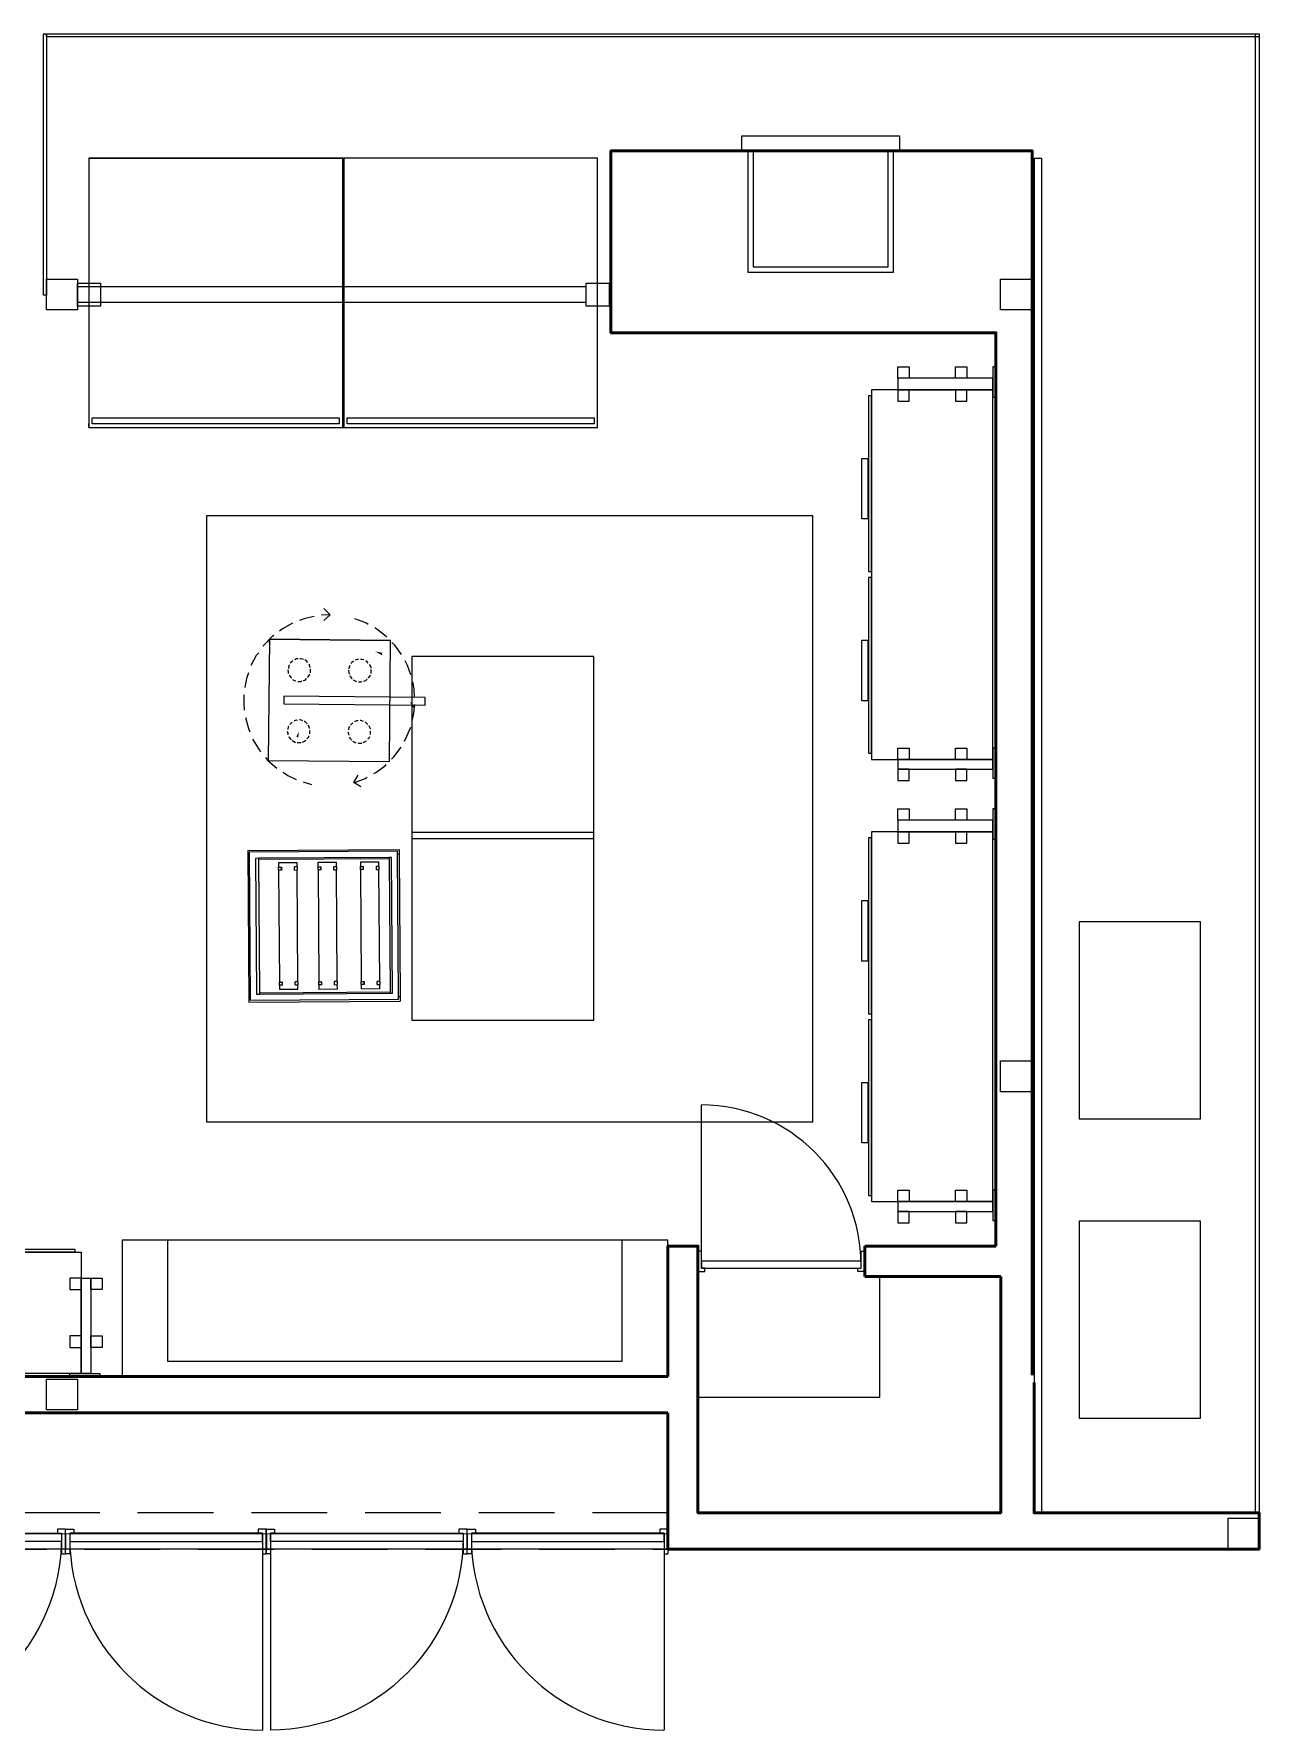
# Model space of a CAD drawing. Header units: metres. Extents: x 2876.2 to 2912.6, y 1279.6 to 1291.5.
# Drawn here: x 2882.14 to 2886.18, y 1280.47 to 1286.06 of the extents above; entities that cross this region are included whole.
import ezdxf

# ---------------------------------------------------------------- set-up
doc = ezdxf.new("R2010")
doc.units = ezdxf.units.M
doc.linetypes.add('IMPORT-AG-FP-01$0$DASH2', pattern=[0.375, 0.25, -0.125])
for name, color, linetype, lineweight in [('CRISTALES', 142, 'Continuous', 5), ('MOBILIARIO', 35, 'Continuous', 0), ('Muro Tbroca', 5, 'Continuous', 53), ('PROYECCION', 2, 'IMPORT-AG-FP-01$0$DASH2', 9)]:
    doc.layers.add(name, color=color, linetype=linetype, lineweight=lineweight)

# ---------------------------------------------------------------- blocks, each defined once
blk = doc.blocks.new('P1.22_1')
at = {"color": 0, "linetype": 'ByBlock', "lineweight": -2}
blk.add_line((1.195, -0.1), (1.195, 1.07), dxfattribs=at)
at = {"color": 0, "linetype": 'ByBlock', "lineweight": -2, "flags": 128}
for points in [[(0.025, 0), (0, 0), (0, -0.15), (0.05, -0.15), (0.05, -0.125), (0.025, -0.125)], [(1.195, 0), (1.22, 0), (1.22, -0.15), (1.17, -0.15), (1.17, -0.125), (1.195, -0.125)], [(1.195, -0.075), (1.195, -0.125), (0.025, -0.125), (0.025, -0.075)]]:
    blk.add_lwpolyline(points, close=True, dxfattribs=at)
at = {"color": 0, "linetype": 'ByBlock', "lineweight": -2, "extrusion": (0, 0, -1)}
blk.add_arc((-1.195, -0.1), 1.17, 359.9977, 89.992, dxfattribs=at)

msp = doc.modelspace()

# ---------------------------------------------------------------- linework, layer by layer
at = {"color": 1, "elevation": -0.0001}
for points in [[(2882.178, 1285.2551), (2882.2796, 1285.2551), (2882.2796, 1285.1535), (2882.178, 1285.1535), (2882.178, 1285.2551)], [(2885.3252, 1285.2551), (2885.4268, 1285.2551), (2885.4268, 1285.1535), (2885.3252, 1285.1535), (2885.3252, 1285.2551)], [(2885.3252, 1282.6751), (2885.4268, 1282.6751), (2885.4268, 1282.5735), (2885.3252, 1282.5735), (2885.3252, 1282.6751)], [(2882.178, 1281.6255), (2882.2796, 1281.6255), (2882.2796, 1281.5239), (2882.178, 1281.5239), (2882.178, 1281.6255)], [(2886.0764, 1281.1659), (2886.178, 1281.1659), (2886.178, 1281.0643), (2886.0764, 1281.0643), (2886.0764, 1281.1659)]]:
    msp.add_lwpolyline(points, dxfattribs=at)
at = {"layer": 'CRISTALES', "lineweight": 5, "elevation": -0.0001, "flags": 128}
for points in [[(2882.178, 1285.2025), (2882.168, 1285.2025), (2882.168, 1286.0643), (2882.178, 1286.0643)], [(2886.178, 1286.0643), (2886.178, 1286.0543), (2882.178, 1286.0543), (2882.178, 1286.0643)], [(2886.178, 1281.1843), (2886.166, 1281.1843), (2886.166, 1286.0643), (2886.178, 1286.0643)]]:
    msp.add_lwpolyline(points, close=True, dxfattribs=at)
at = {"layer": 'MOBILIARIO'}
for p, q in [((2882.3176, 1285.6538, -0.0001), (2882.3176, 1284.7658, -0.0001)), ((2883.9956, 1285.6538, -0.0001), (2882.3176, 1285.6538, -0.0001)), ((2882.3176, 1285.6538, -0.0001), (2883.1586, 1285.6538, -0.0001)), ((2883.9956, 1285.6538, -0.0001), (2883.1546, 1285.6538, -0.0001)), ((2883.1546, 1285.6538, -0.0001), (2883.1546, 1284.7658, -0.0001)), ((2883.1586, 1285.6538, -0.0001), (2883.1586, 1284.7658, -0.0001)), ((2883.9956, 1284.7658, -0.0001), (2883.9956, 1285.6538, -0.0001)), ((2882.3176, 1284.7658, -0.0001), (2882.3176, 1284.7778, -0.0001)), ((2882.3286, 1284.7778, -0.0001), (2882.3286, 1284.7978, -0.0001)), ((2882.3286, 1284.7978, -0.0001), (2883.1436, 1284.7978, -0.0001)), ((2883.1436, 1284.7778, -0.0001), (2882.3286, 1284.7778, -0.0001)), ((2883.1436, 1284.7978, -0.0001), (2883.1436, 1284.7778, -0.0001)), ((2883.1696, 1284.7778, -0.0001), (2883.1696, 1284.7978, -0.0001)), ((2883.1696, 1284.7978, -0.0001), (2883.9846, 1284.7978, -0.0001)), ((2883.9846, 1284.7778, -0.0001), (2883.1696, 1284.7778, -0.0001)), ((2883.9846, 1284.7978, -0.0001), (2883.9846, 1284.7778, -0.0001)), ((2882.3176, 1284.7658, -0.0001), (2883.9956, 1284.7658, -0.0001)), ((2883.0932, 1284.168), (2883.1136, 1284.1472)), ((2882.9562, 1284.101), (2882.9466, 1284.0932)), ((2882.9896, 1284.1197), (2882.9562, 1284.101)), ((2883.031, 1284.1352), (2883.0119, 1284.1291)), ((2883.0612, 1284.1413), (2883.031, 1284.1352)), ((2883.1136, 1284.1472), (2883.0851, 1284.1458)), ((2883.1136, 1284.1472), (2883.0928, 1284.1283)), ((2883.2308, 1284.1207), (2883.1944, 1284.1338)), ((2883.2387, 1284.1159), (2883.2308, 1284.1207)), ((2883.2671, 1284.0998), (2883.2608, 1284.1046)), ((2883.2986, 1284.0757), (2883.2671, 1284.0998)), ((2882.8938, 1284.046), (2882.8922, 1284.0429)), ((2882.9226, 1284.0759), (2882.8938, 1284.046)), ((2882.913, 1284.0665), (2882.9094, 1283.6667)), ((2882.9129, 1284.0554), (2882.913, 1284.0665)), ((2882.913, 1284.0665), (2883.3128, 1284.0629)), ((2883.3128, 1284.0629), (2882.913, 1284.0665)), ((2882.9274, 1284.0791), (2882.9226, 1284.0759)), ((2883.3002, 1284.0741), (2883.2986, 1284.0757)), ((2883.3092, 1283.6631), (2883.3128, 1284.0629)), ((2883.3269, 1284.0469), (2883.3175, 1284.0565)), ((2883.3488, 1284.0166), (2883.3269, 1284.0469)), ((2882.8697, 1284.0129), (2882.8519, 1283.9798)), ((2882.8777, 1284.0224), (2882.8697, 1284.0129)), ((2882.9853, 1283.9913), (2882.9821, 1283.9881)), ((2882.9901, 1283.996), (2882.9853, 1283.9913)), ((2883.0029, 1284.0022), (2882.9965, 1283.9991)), ((2883.0076, 1284.0022), (2883.0029, 1284.0022)), ((2883.0171, 1284.0021), (2883.014, 1284.0021)), ((2883.0251, 1284.0004), (2883.0171, 1284.0021)), ((2883.0314, 1283.9972), (2883.0298, 1283.9972)), ((2883.0361, 1283.994), (2883.0314, 1283.9972)), ((2883.0392, 1283.9892), (2883.0361, 1283.994)), ((2883.1852, 1283.9895), (2883.182, 1283.9863)), ((2883.19, 1283.9942), (2883.1852, 1283.9895)), ((2883.2027, 1284.0004), (2883.1964, 1283.9973)), ((2883.2075, 1284.0004), (2883.2027, 1284.0004)), ((2883.217, 1284.0003), (2883.2138, 1284.0003)), ((2883.2249, 1283.9986), (2883.217, 1284.0003)), ((2883.236, 1283.9922), (2883.2313, 1283.9954)), ((2883.2391, 1283.9874), (2883.236, 1283.9922)), ((2883.3691, 1283.9799), (2883.3613, 1283.9958)), ((2882.8373, 1283.9371), (2882.8323, 1283.907)), ((2882.8438, 1283.9561), (2882.8373, 1283.9371)), ((2882.974, 1283.966), (2882.9755, 1283.958)), ((2882.9755, 1283.958), (2882.9755, 1283.9533)), ((2882.9773, 1283.9802), (2882.9756, 1283.9723)), ((2882.9756, 1283.9723), (2882.9756, 1283.9707)), ((2882.9789, 1283.9818), (2882.9773, 1283.9802)), ((2882.9786, 1283.9485), (2882.9801, 1283.9453)), ((2882.9801, 1283.9453), (2882.9848, 1283.9389)), ((2882.9848, 1283.9389), (2882.9864, 1283.9389)), ((2882.9896, 1283.9341), (2882.9959, 1283.9309)), ((2882.9959, 1283.9309), (2883.0006, 1283.9293)), ((2883.0244, 1283.9306), (2883.0308, 1283.9322)), ((2883.0308, 1283.9322), (2883.0356, 1283.9369)), ((2883.0388, 1283.94), (2883.0404, 1283.9416)), ((2883.0404, 1283.9416), (2883.0452, 1283.9479)), ((2883.0455, 1283.9828), (2883.044, 1283.9844)), ((2883.0452, 1283.9479), (2883.0452, 1283.9511)), ((2883.047, 1283.9749), (2883.0455, 1283.9828)), ((2883.0486, 1283.9733), (2883.047, 1283.9749)), ((2883.0485, 1283.9606), (2883.0486, 1283.9685)), ((2883.0485, 1283.9558), (2883.0485, 1283.9606)), ((2883.1739, 1283.9642), (2883.1754, 1283.9562)), ((2883.1754, 1283.9562), (2883.1769, 1283.9515)), ((2883.1772, 1283.9784), (2883.1755, 1283.9705)), ((2883.1755, 1283.9705), (2883.1755, 1283.9689)), ((2883.1788, 1283.98), (2883.1772, 1283.9784)), ((2883.1785, 1283.9467), (2883.18, 1283.9435)), ((2883.18, 1283.9435), (2883.1847, 1283.9371)), ((2883.1847, 1283.9371), (2883.1863, 1283.9371)), ((2883.1894, 1283.9323), (2883.1958, 1283.9291)), ((2883.2307, 1283.9304), (2883.2355, 1283.9351)), ((2883.2403, 1283.9398), (2883.2451, 1283.9461)), ((2883.2403, 1283.9382), (2883.2403, 1283.9398)), ((2883.2454, 1283.981), (2883.2438, 1283.9826)), ((2883.2451, 1283.9461), (2883.2467, 1283.9493)), ((2883.2485, 1283.973), (2883.2454, 1283.981)), ((2883.2483, 1283.954), (2883.2484, 1283.9588)), ((2883.2484, 1283.9588), (2883.2484, 1283.9667)), ((2883.2485, 1283.9714), (2883.2485, 1283.973)), ((2883.38, 1283.9496), (2883.3691, 1283.9799)), ((2882.8289, 1283.8832), (2882.8286, 1283.8547)), ((2882.9605, 1283.8789), (2882.9603, 1283.8535)), ((2883.4269, 1283.8747), (2882.9605, 1283.8789)), ((2883.007, 1283.9276), (2883.0101, 1283.9276)), ((2883.0101, 1283.9276), (2883.0165, 1283.9275)), ((2883.0165, 1283.9275), (2883.0197, 1283.9291)), ((2883.1958, 1283.9291), (2883.2005, 1283.9275)), ((2883.2068, 1283.9258), (2883.21, 1283.9258)), ((2883.21, 1283.9258), (2883.2163, 1283.9257)), ((2883.2163, 1283.9257), (2883.2195, 1283.9273)), ((2883.2243, 1283.9288), (2883.2307, 1283.9304)), ((2883.3907, 1283.9035), (2883.3861, 1283.9258)), ((2883.392, 1283.875), (2883.3907, 1283.9035)), ((2883.4267, 1283.8493), (2883.4269, 1283.8747)), ((2882.8286, 1283.8547), (2882.83, 1283.8324)), ((2882.9603, 1283.8535), (2883.4267, 1283.8493)), ((2883.385, 1283.8021), (2883.3899, 1283.8226)), ((2883.3899, 1283.8226), (2883.3934, 1283.8512)), ((2882.8345, 1283.8086), (2882.8437, 1283.772)), ((2882.8437, 1283.772), (2882.8484, 1283.7609)), ((2882.9722, 1283.7629), (2882.9737, 1283.7566)), ((2882.9755, 1283.7772), (2882.9738, 1283.7709)), ((2882.9738, 1283.7709), (2882.9738, 1283.7693)), ((2882.9771, 1283.7803), (2882.9755, 1283.7772)), ((2882.9835, 1283.7882), (2882.9803, 1283.7851)), ((2882.9883, 1283.7929), (2882.9835, 1283.7882)), ((2883.001, 1283.7992), (2882.9947, 1283.7976)), ((2882.9947, 1283.7976), (2882.9947, 1283.7961)), ((2883.0058, 1283.7991), (2883.001, 1283.7992)), ((2883.0153, 1283.8006), (2883.0122, 1283.8007)), ((2883.0232, 1283.7974), (2883.0153, 1283.8006)), ((2883.0296, 1283.7957), (2883.028, 1283.7958)), ((2883.0343, 1283.7909), (2883.0296, 1283.7957)), ((2883.0374, 1283.7877), (2883.0343, 1283.7909)), ((2883.0437, 1283.7797), (2883.0421, 1283.7829)), ((2883.0452, 1283.7734), (2883.0437, 1283.7797)), ((2883.0468, 1283.7718), (2883.0452, 1283.7734)), ((2883.0467, 1283.7591), (2883.0467, 1283.7654)), ((2883.1753, 1283.7754), (2883.1737, 1283.7691)), ((2883.1737, 1283.7691), (2883.1737, 1283.7675)), ((2883.1769, 1283.7785), (2883.1753, 1283.7754)), ((2883.1834, 1283.7864), (2883.1802, 1283.7833)), ((2883.1882, 1283.7911), (2883.1834, 1283.7864)), ((2883.1946, 1283.7958), (2883.1945, 1283.7943)), ((2883.2009, 1283.7974), (2883.1946, 1283.7958)), ((2883.2057, 1283.7973), (2883.2009, 1283.7974)), ((2883.2152, 1283.7988), (2883.212, 1283.7989)), ((2883.2231, 1283.7956), (2883.2152, 1283.7988)), ((2883.2342, 1283.7891), (2883.2294, 1283.7939)), ((2883.2373, 1283.7859), (2883.2342, 1283.7891)), ((2883.2436, 1283.7779), (2883.242, 1283.7811)), ((2883.2467, 1283.7716), (2883.2436, 1283.7779)), ((2883.2466, 1283.7573), (2883.2466, 1283.7636)), ((2883.2467, 1283.77), (2883.2467, 1283.7716)), ((2883.367, 1283.7467), (2883.38, 1283.7767)), ((2882.8577, 1283.737), (2882.8592, 1283.7338)), ((2882.8592, 1283.7338), (2882.8811, 1283.6987)), ((2882.9737, 1283.7566), (2882.9736, 1283.7518)), ((2882.9768, 1283.7454), (2882.9783, 1283.7423)), ((2882.9783, 1283.7423), (2882.983, 1283.7375)), ((2882.983, 1283.7375), (2882.9846, 1283.7359)), ((2882.9877, 1283.7327), (2882.9941, 1283.7294)), ((2882.9941, 1283.7294), (2882.9988, 1283.7262)), ((2883.0051, 1283.7262), (2883.0083, 1283.7261)), ((2883.0083, 1283.7261), (2883.0147, 1283.7261)), ((2883.0147, 1283.7261), (2883.0178, 1283.726)), ((2883.0226, 1283.7276), (2883.029, 1283.7307)), ((2883.029, 1283.7307), (2883.0338, 1283.7338)), ((2883.037, 1283.7386), (2883.0386, 1283.7401)), ((2883.0386, 1283.7401), (2883.0434, 1283.7448)), ((2883.0434, 1283.7448), (2883.0434, 1283.748)), ((2883.0466, 1283.7543), (2883.0467, 1283.7591)), ((2883.172, 1283.7611), (2883.1736, 1283.7548)), ((2883.1736, 1283.7548), (2883.1751, 1283.75)), ((2883.1766, 1283.7436), (2883.1782, 1283.7405)), ((2883.1782, 1283.7405), (2883.1829, 1283.7357)), ((2883.1829, 1283.7357), (2883.1845, 1283.7341)), ((2883.1876, 1283.7309), (2883.1939, 1283.7276)), ((2883.1939, 1283.7276), (2883.1987, 1283.7244)), ((2883.205, 1283.7244), (2883.2082, 1283.7243)), ((2883.2082, 1283.7243), (2883.2145, 1283.7243)), ((2883.2145, 1283.7243), (2883.2177, 1283.7242)), ((2883.2225, 1283.7258), (2883.2289, 1283.7289)), ((2883.2289, 1283.7289), (2883.2336, 1283.732)), ((2883.2384, 1283.7367), (2883.2385, 1283.7383)), ((2883.2385, 1283.7383), (2883.2433, 1283.743)), ((2883.2433, 1283.743), (2883.2449, 1283.7462)), ((2883.2465, 1283.7525), (2883.2466, 1283.7573)), ((2883.3236, 1283.6789), (2883.3477, 1283.7104)), ((2883.359, 1283.7309), (2883.367, 1283.7467)), ((2882.8811, 1283.6987), (2882.8843, 1283.6955)), ((2882.9, 1283.6763), (2882.9078, 1283.6667)), ((2882.9078, 1283.6667), (2882.9377, 1283.6411)), ((2882.9094, 1283.6667), (2883.3092, 1283.6631)), ((2883.2964, 1283.6506), (2883.298, 1283.6537)), ((2883.3156, 1283.671), (2883.3236, 1283.6789)), ((2882.9582, 1283.6282), (2882.974, 1283.617)), ((2882.974, 1283.617), (2883.0009, 1283.604)), ((2883.0246, 1283.5959), (2883.0515, 1283.5877)), ((2883.1911, 1283.5944), (2883.2056, 1283.6181)), ((2883.1911, 1283.5928), (2883.2293, 1283.6067)), ((2883.2293, 1283.6067), (2883.2357, 1283.6114)), ((2883.258, 1283.6239), (2883.2644, 1283.627)), ((2883.2644, 1283.627), (2883.2964, 1283.6506)), ((2883.2148, 1283.5799), (2883.1911, 1283.5944)), ((2882.8414, 1283.3695, -0.0001), (2883.3414, 1283.373, -0.0001)), ((2883.3414, 1283.373, -0.0001), (2883.3415, 1283.3576, -0.0001)), ((2882.8414, 1283.3695, -0.0001), (2882.8449, 1282.8695, -0.0001)), ((2883.3355, 1283.3669, -0.0001), (2882.8475, 1283.3636, -0.0001)), ((2882.8508, 1282.8756, -0.0001), (2882.8475, 1283.3636, -0.0001)), ((2882.8786, 1283.3438, -0.0001), (2882.8676, 1283.3437, -0.0001)), ((2882.8676, 1283.3437, -0.0001), (2882.8707, 1282.8957, -0.0001)), ((2883.3081, 1283.3467, -0.0001), (2882.8786, 1283.3438, -0.0001)), ((2882.8787, 1283.3394, -0.0001), (2882.8786, 1283.3438, -0.0001)), ((2883.3081, 1283.3423, -0.0001), (2882.8787, 1283.3394, -0.0001)), ((2882.8817, 1282.9002, -0.0001), (2882.8787, 1283.3394, -0.0001)), ((2882.9436, 1283.3048, -0.0001), (2882.9435, 1283.3148, -0.0001)), ((2882.9445, 1283.3148, -0.0001), (2882.9435, 1283.3148, -0.0001)), ((2882.9444, 1283.3298, -0.0001), (2883.0044, 1283.3303, -0.0001)), ((2882.9445, 1283.3148, -0.0001), (2882.9444, 1283.3298, -0.0001)), ((2882.9445, 1283.3148, -0.0001), (2882.9526, 1283.3149, -0.0001)), ((2882.9533, 1283.3149, -0.0001), (2882.9526, 1283.3149, -0.0001)), ((2882.9526, 1283.3149, -0.0001), (2882.9527, 1283.3049, -0.0001)), ((2882.9534, 1283.3049, -0.0001), (2882.9533, 1283.3149, -0.0001)), ((2883.0045, 1283.3153, -0.0001), (2882.9957, 1283.3152, -0.0001)), ((2882.9958, 1283.3052, -0.0001), (2882.9957, 1283.3152, -0.0001)), ((2883.0045, 1283.3153, -0.0001), (2883.0044, 1283.3303, -0.0001)), ((2883.0055, 1283.3153, -0.0001), (2883.0045, 1283.3153, -0.0001)), ((2883.0056, 1283.3053, -0.0001), (2883.0055, 1283.3153, -0.0001)), ((2883.0736, 1283.3057, -0.0001), (2883.0735, 1283.3157, -0.0001)), ((2883.0745, 1283.3157, -0.0001), (2883.0735, 1283.3157, -0.0001)), ((2883.0744, 1283.3307, -0.0001), (2883.1344, 1283.3311, -0.0001)), ((2883.0745, 1283.3157, -0.0001), (2883.0744, 1283.3307, -0.0001)), ((2883.0745, 1283.3157, -0.0001), (2883.0826, 1283.3158, -0.0001)), ((2883.0833, 1283.3158, -0.0001), (2883.0826, 1283.3158, -0.0001)), ((2883.0826, 1283.3158, -0.0001), (2883.0827, 1283.3058, -0.0001)), ((2883.0834, 1283.3058, -0.0001), (2883.0833, 1283.3158, -0.0001)), ((2883.1258, 1283.3061, -0.0001), (2883.1257, 1283.3161, -0.0001)), ((2883.1345, 1283.3161, -0.0001), (2883.1257, 1283.3161, -0.0001)), ((2883.1345, 1283.3161, -0.0001), (2883.1344, 1283.3311, -0.0001)), ((2883.1355, 1283.3162, -0.0001), (2883.1345, 1283.3161, -0.0001)), ((2883.1356, 1283.3062, -0.0001), (2883.1355, 1283.3162, -0.0001)), ((2883.2136, 1283.3067, -0.0001), (2883.2135, 1283.3167, -0.0001)), ((2883.2145, 1283.3167, -0.0001), (2883.2135, 1283.3167, -0.0001)), ((2883.2144, 1283.3317, -0.0001), (2883.2744, 1283.3321, -0.0001)), ((2883.2145, 1283.3167, -0.0001), (2883.2144, 1283.3317, -0.0001)), ((2883.2145, 1283.3167, -0.0001), (2883.2226, 1283.3168, -0.0001)), ((2883.2233, 1283.3168, -0.0001), (2883.2226, 1283.3168, -0.0001)), ((2883.2226, 1283.3168, -0.0001), (2883.2227, 1283.3068, -0.0001)), ((2883.2234, 1283.3068, -0.0001), (2883.2233, 1283.3168, -0.0001)), ((2883.2745, 1283.3171, -0.0001), (2883.2657, 1283.317, -0.0001)), ((2883.2657, 1283.317, -0.0001), (2883.2658, 1283.307, -0.0001)), ((2883.2745, 1283.3171, -0.0001), (2883.2744, 1283.3321, -0.0001)), ((2883.2755, 1283.3171, -0.0001), (2883.2745, 1283.3171, -0.0001)), ((2883.2756, 1283.3071, -0.0001), (2883.2755, 1283.3171, -0.0001)), ((2883.3156, 1283.3468, -0.0001), (2883.3081, 1283.3467, -0.0001)), ((2883.3081, 1283.3467, -0.0001), (2883.3081, 1283.3423, -0.0001)), ((2883.3081, 1283.3423, -0.0001), (2883.3111, 1282.9032, -0.0001)), ((2883.3187, 1282.8988, -0.0001), (2883.3156, 1283.3468, -0.0001)), ((2883.3355, 1283.3575, -0.0001), (2883.3355, 1283.3669, -0.0001)), ((2883.3415, 1283.3576, -0.0001), (2883.3355, 1283.3575, -0.0001)), ((2883.3388, 1282.8883, -0.0001), (2883.3355, 1283.3575, -0.0001)), ((2883.3415, 1283.3576, -0.0001), (2883.3448, 1282.8884, -0.0001)), ((2882.9436, 1283.3048, -0.0001), (2882.9446, 1283.3048, -0.0001)), ((2882.9527, 1283.3049, -0.0001), (2882.9446, 1283.3048, -0.0001)), ((2882.9471, 1282.9357, -0.0001), (2882.9446, 1283.3048, -0.0001)), ((2882.9534, 1283.3049, -0.0001), (2882.9527, 1283.3049, -0.0001)), ((2882.9958, 1283.3052, -0.0001), (2883.0046, 1283.3053, -0.0001)), ((2883.0071, 1282.9361, -0.0001), (2883.0046, 1283.3053, -0.0001)), ((2883.0046, 1283.3053, -0.0001), (2883.0056, 1283.3053, -0.0001)), ((2883.0736, 1283.3057, -0.0001), (2883.0746, 1283.3057, -0.0001)), ((2883.0827, 1283.3058, -0.0001), (2883.0746, 1283.3057, -0.0001)), ((2883.0771, 1282.9365, -0.0001), (2883.0746, 1283.3057, -0.0001)), ((2883.0834, 1283.3058, -0.0001), (2883.0827, 1283.3058, -0.0001)), ((2883.1258, 1283.3061, -0.0001), (2883.1346, 1283.3061, -0.0001)), ((2883.1346, 1283.3061, -0.0001), (2883.1356, 1283.3062, -0.0001)), ((2883.1371, 1282.937, -0.0001), (2883.1346, 1283.3061, -0.0001)), ((2883.2136, 1283.3067, -0.0001), (2883.2146, 1283.3067, -0.0001)), ((2883.2227, 1283.3068, -0.0001), (2883.2146, 1283.3067, -0.0001)), ((2883.2171, 1282.9375, -0.0001), (2883.2146, 1283.3067, -0.0001)), ((2883.2234, 1283.3068, -0.0001), (2883.2227, 1283.3068, -0.0001)), ((2883.2658, 1283.307, -0.0001), (2883.2746, 1283.3071, -0.0001)), ((2883.2771, 1282.9379, -0.0001), (2883.2746, 1283.3071, -0.0001)), ((2883.2746, 1283.3071, -0.0001), (2883.2756, 1283.3071, -0.0001)), ((2882.9471, 1282.9357, -0.0001), (2882.9461, 1282.9356, -0.0001)), ((2882.9462, 1282.9256, -0.0001), (2882.9461, 1282.9356, -0.0001)), ((2882.9462, 1282.9256, -0.0001), (2882.9472, 1282.9257, -0.0001)), ((2882.9471, 1282.9357, -0.0001), (2882.9552, 1282.9357, -0.0001)), ((2882.9473, 1282.9107, -0.0001), (2882.9472, 1282.9257, -0.0001)), ((2882.9553, 1282.9257, -0.0001), (2882.9472, 1282.9257, -0.0001)), ((2882.9559, 1282.9357, -0.0001), (2882.9552, 1282.9357, -0.0001)), ((2882.9552, 1282.9357, -0.0001), (2882.9553, 1282.9257, -0.0001)), ((2882.956, 1282.9257, -0.0001), (2882.9553, 1282.9257, -0.0001)), ((2882.956, 1282.9257, -0.0001), (2882.9559, 1282.9357, -0.0001)), ((2883.0071, 1282.9361, -0.0001), (2882.9983, 1282.936, -0.0001)), ((2882.9984, 1282.926, -0.0001), (2882.9983, 1282.936, -0.0001)), ((2882.9984, 1282.926, -0.0001), (2883.0072, 1282.9261, -0.0001)), ((2883.0081, 1282.9361, -0.0001), (2883.0071, 1282.9361, -0.0001)), ((2883.0073, 1282.9111, -0.0001), (2883.0072, 1282.9261, -0.0001)), ((2883.0072, 1282.9261, -0.0001), (2883.0082, 1282.9261, -0.0001)), ((2883.0082, 1282.9261, -0.0001), (2883.0081, 1282.9361, -0.0001)), ((2883.0762, 1282.9265, -0.0001), (2883.0761, 1282.9365, -0.0001)), ((2883.0771, 1282.9365, -0.0001), (2883.0761, 1282.9365, -0.0001)), ((2883.0762, 1282.9265, -0.0001), (2883.0772, 1282.9265, -0.0001)), ((2883.0771, 1282.9365, -0.0001), (2883.0852, 1282.9366, -0.0001)), ((2883.0853, 1282.9266, -0.0001), (2883.0772, 1282.9265, -0.0001)), ((2883.0773, 1282.9115, -0.0001), (2883.0772, 1282.9265, -0.0001)), ((2883.0859, 1282.9366, -0.0001), (2883.0852, 1282.9366, -0.0001)), ((2883.0852, 1282.9366, -0.0001), (2883.0853, 1282.9266, -0.0001)), ((2883.086, 1282.9266, -0.0001), (2883.0853, 1282.9266, -0.0001)), ((2883.086, 1282.9266, -0.0001), (2883.0859, 1282.9366, -0.0001)), ((2883.1371, 1282.937, -0.0001), (2883.1283, 1282.9369, -0.0001)), ((2883.1284, 1282.9269, -0.0001), (2883.1283, 1282.9369, -0.0001)), ((2883.1284, 1282.9269, -0.0001), (2883.1372, 1282.927, -0.0001)), ((2883.1381, 1282.937, -0.0001), (2883.1371, 1282.937, -0.0001)), ((2883.1373, 1282.912, -0.0001), (2883.1372, 1282.927, -0.0001)), ((2883.1372, 1282.927, -0.0001), (2883.1382, 1282.927, -0.0001)), ((2883.1382, 1282.927, -0.0001), (2883.1381, 1282.937, -0.0001)), ((2883.2162, 1282.9275, -0.0001), (2883.2161, 1282.9375, -0.0001)), ((2883.2171, 1282.9375, -0.0001), (2883.2161, 1282.9375, -0.0001)), ((2883.2162, 1282.9275, -0.0001), (2883.2172, 1282.9275, -0.0001)), ((2883.2171, 1282.9375, -0.0001), (2883.2252, 1282.9376, -0.0001)), ((2883.2253, 1282.9276, -0.0001), (2883.2172, 1282.9275, -0.0001)), ((2883.2173, 1282.9125, -0.0001), (2883.2172, 1282.9275, -0.0001)), ((2883.2259, 1282.9376, -0.0001), (2883.2252, 1282.9376, -0.0001)), ((2883.2252, 1282.9376, -0.0001), (2883.2253, 1282.9276, -0.0001)), ((2883.226, 1282.9276, -0.0001), (2883.2253, 1282.9276, -0.0001)), ((2883.226, 1282.9276, -0.0001), (2883.2259, 1282.9376, -0.0001)), ((2883.2684, 1282.9279, -0.0001), (2883.2683, 1282.9379, -0.0001)), ((2883.2771, 1282.9379, -0.0001), (2883.2683, 1282.9379, -0.0001)), ((2883.2684, 1282.9279, -0.0001), (2883.2772, 1282.9279, -0.0001)), ((2883.2781, 1282.9379, -0.0001), (2883.2771, 1282.9379, -0.0001)), ((2883.2773, 1282.9129, -0.0001), (2883.2772, 1282.9279, -0.0001)), ((2883.2772, 1282.9279, -0.0001), (2883.2782, 1282.9279, -0.0001)), ((2883.2782, 1282.9279, -0.0001), (2883.2781, 1282.9379, -0.0001)), ((2882.8449, 1282.8695, -0.0001), (2883.3449, 1282.873, -0.0001)), ((2882.8508, 1282.8756, -0.0001), (2883.3388, 1282.8789, -0.0001)), ((2882.8707, 1282.8957, -0.0001), (2882.8817, 1282.8958, -0.0001)), ((2882.8817, 1282.9002, -0.0001), (2883.3111, 1282.9032, -0.0001)), ((2882.8817, 1282.8958, -0.0001), (2882.8817, 1282.9002, -0.0001)), ((2882.8817, 1282.8958, -0.0001), (2883.3111, 1282.8988, -0.0001)), ((2883.0073, 1282.9111, -0.0001), (2882.9473, 1282.9107, -0.0001)), ((2883.1373, 1282.912, -0.0001), (2883.0773, 1282.9115, -0.0001)), ((2883.2773, 1282.9129, -0.0001), (2883.2173, 1282.9125, -0.0001)), ((2883.3111, 1282.9032, -0.0001), (2883.3111, 1282.8988, -0.0001)), ((2883.3111, 1282.8988, -0.0001), (2883.3187, 1282.8988, -0.0001)), ((2883.3388, 1282.8883, -0.0001), (2883.3448, 1282.8884, -0.0001)), ((2883.3388, 1282.8789, -0.0001), (2883.3388, 1282.8883, -0.0001)), ((2883.3448, 1282.8884, -0.0001), (2883.3449, 1282.873, -0.0001)), ((2882.577, 1282.0843, -0.0001), (2882.577, 1281.6843, -0.0001)), ((2884.077, 1281.6843, -0.0001), (2884.077, 1282.0843, -0.0001)), ((2882.577, 1281.6843, -0.0001), (2884.077, 1281.6843, -0.0001)), ((2882.2405, 1281.1143, 0), (2882.2405, 1281.0643, 0)), ((2882.903, 1281.1143, 0), (2882.903, 1281.0643, 0)), ((2883.5655, 1281.1143, 0), (2883.5655, 1281.0643, 0))]:
    msp.add_line(p, q, dxfattribs=at)
at = {"layer": 'MOBILIARIO', "elevation": -0.0001}
for points in [[(2884.9918, 1285.678), (2884.4718, 1285.678), (2884.4718, 1285.728), (2884.9918, 1285.728)], [(2884.4913, 1285.678), (2884.4913, 1285.278), (2884.9723, 1285.278), (2884.9723, 1285.678)], [(2884.5093, 1285.678), (2884.5093, 1285.296), (2884.9543, 1285.296), (2884.9543, 1285.678)], [(2885.436, 1285.6536), (2885.436, 1281.1843), (2885.461, 1281.1843), (2885.461, 1285.6536)], [(2882.3556, 1285.1663), (2882.2796, 1285.1663), (2882.2796, 1285.2423), (2882.3556, 1285.2423)], [(2884.0336, 1285.166), (2883.9576, 1285.166), (2883.9576, 1285.242), (2884.0336, 1285.242)], [(2885.3099, 1284.8659), (2885.3099, 1284.9659), (2885.2999, 1284.9659), (2885.2999, 1284.8659)], [(2885.2999, 1283.6703), (2885.2999, 1284.8903), (2884.8999, 1284.8903), (2884.8999, 1283.6703)], [(2885.2999, 1284.8903), (2885.2999, 1284.9284), (2884.9858, 1284.9284), (2884.9858, 1284.8903)], [(2885.0233, 1284.8528), (2885.0233, 1284.8903), (2884.9858, 1284.8903), (2884.9858, 1284.8528)], [(2885.2141, 1284.8528), (2885.2141, 1284.8903), (2885.1766, 1284.8903), (2885.1766, 1284.8528)], [(2884.8999, 1284.2903), (2884.8999, 1284.8703), (2884.8899, 1284.8703), (2884.8899, 1284.2903)], [(2884.867, 1284.4636), (2884.867, 1284.6636), (2884.887, 1284.6636), (2884.887, 1284.4636)], [(2884.8999, 1283.6903), (2884.8999, 1284.2703), (2884.8899, 1284.2703), (2884.8899, 1283.6903)], [(2884.867, 1283.8636), (2884.867, 1284.0636), (2884.887, 1284.0636), (2884.887, 1283.8636)], [(2885.3099, 1283.6078), (2885.3099, 1283.7078), (2885.2999, 1283.7078), (2885.2999, 1283.6078)], [(2885.2999, 1283.6378), (2885.2999, 1283.6703), (2884.9858, 1283.6703), (2884.9858, 1283.6378)], [(2885.0233, 1283.6003), (2885.0233, 1283.6378), (2884.9858, 1283.6378), (2884.9858, 1283.6003)], [(2885.2141, 1283.6003), (2885.2141, 1283.6378), (2885.1766, 1283.6378), (2885.1766, 1283.6003)], [(2885.3099, 1283.4068), (2885.3099, 1283.5068), (2885.2999, 1283.5068), (2885.2999, 1283.4068)], [(2885.2999, 1282.2112), (2885.2999, 1283.4312), (2884.8999, 1283.4312), (2884.8999, 1282.2112)], [(2885.2999, 1283.4312), (2885.2999, 1283.4693), (2884.9858, 1283.4693), (2884.9858, 1283.4312)], [(2885.0233, 1283.3937), (2885.0233, 1283.4312), (2884.9858, 1283.4312), (2884.9858, 1283.3937)], [(2885.2141, 1283.3937), (2885.2141, 1283.4312), (2885.1766, 1283.4312), (2885.1766, 1283.3937)], [(2884.8999, 1282.8312), (2884.8999, 1283.4112), (2884.8899, 1283.4112), (2884.8899, 1282.8312)], [(2884.867, 1283.0046), (2884.867, 1283.2046), (2884.887, 1283.2046), (2884.887, 1283.0046)], [(2884.8999, 1282.2312), (2884.8999, 1282.8112), (2884.8899, 1282.8112), (2884.8899, 1282.2312)], [(2884.867, 1282.4046), (2884.867, 1282.6046), (2884.887, 1282.6046), (2884.887, 1282.4046)], [(2885.2999, 1282.1787), (2885.2999, 1282.2112), (2884.9858, 1282.2112), (2884.9858, 1282.1787)], [(2885.3099, 1282.1487), (2885.3099, 1282.2487), (2885.2999, 1282.2487), (2885.2999, 1282.1487)], [(2885.0233, 1282.1412), (2885.0233, 1282.1787), (2884.9858, 1282.1787), (2884.9858, 1282.1412)], [(2885.2141, 1282.1412), (2885.2141, 1282.1787), (2885.1766, 1282.1787), (2885.1766, 1282.1412)], [(2882.2917, 1281.6443), (2881.0717, 1281.6443), (2881.0717, 1282.0443), (2882.2917, 1282.0443)], [(2882.2717, 1282.0443), (2881.6917, 1282.0443), (2881.6917, 1282.0543), (2882.2717, 1282.0543)], [(2882.3242, 1281.6443), (2882.2917, 1281.6443), (2882.2917, 1281.9585), (2882.3242, 1281.9585)], [(2882.3617, 1281.921), (2882.3242, 1281.921), (2882.3242, 1281.9585), (2882.3617, 1281.9585)], [(2882.3617, 1281.7301), (2882.3242, 1281.7301), (2882.3242, 1281.7676), (2882.3617, 1281.7676)], [(2882.3542, 1281.6343), (2882.2542, 1281.6343), (2882.2542, 1281.6443), (2882.3542, 1281.6443)]]:
    msp.add_lwpolyline(points, close=True, dxfattribs=at)
at = {"layer": 'MOBILIARIO'}
for points, elevation in [([(2883.9576, 1285.2293), (2882.2796, 1285.2298), (2882.2796, 1285.1788), (2883.9576, 1285.1788), (2883.9576, 1285.2293)], -0.0001), ([(2879.528, 1281.6343), (2884.227, 1281.6343), (2884.227, 1282.0843), (2882.427, 1282.0843), (2882.427, 1281.6343)], -0.0001), ([(2885.326, 1281.9643), (2884.926, 1281.9643), (2884.926, 1281.5643), (2884.327, 1281.5643)], -0.0001), ([(2884.228, 1281.1157), (2884.228, 1281.0643), (2878.928, 1281.0643), (2878.928, 1281.1143), (2878.928, 1281.1143), (2884.227, 1281.1157), (2884.227, 1281.1157)], 0)]:
    msp.add_lwpolyline(points, dxfattribs=dict(at, elevation=elevation))
at = {"layer": 'MOBILIARIO', "ltscale": 0.0001, "elevation": -0.0001}
for points in [[(2885.0233, 1284.9659), (2885.0233, 1284.9284), (2884.9858, 1284.9284), (2884.9858, 1284.9659)], [(2885.2141, 1284.9659), (2885.2141, 1284.9284), (2885.1766, 1284.9284), (2885.1766, 1284.9659)], [(2885.0233, 1283.7078), (2885.0233, 1283.6703), (2884.9858, 1283.6703), (2884.9858, 1283.7078)], [(2885.2141, 1283.7078), (2885.2141, 1283.6703), (2885.1766, 1283.6703), (2885.1766, 1283.7078)], [(2885.0233, 1283.5068), (2885.0233, 1283.4693), (2884.9858, 1283.4693), (2884.9858, 1283.5068)], [(2885.2141, 1283.5068), (2885.2141, 1283.4693), (2885.1766, 1283.4693), (2885.1766, 1283.5068)], [(2885.0233, 1282.2487), (2885.0233, 1282.2112), (2884.9858, 1282.2112), (2884.9858, 1282.2487)], [(2885.2141, 1282.2487), (2885.2141, 1282.2112), (2885.1766, 1282.2112), (2885.1766, 1282.2487)], [(2882.2542, 1281.921), (2882.2917, 1281.921), (2882.2917, 1281.9585), (2882.2542, 1281.9585)], [(2882.2542, 1281.7301), (2882.2917, 1281.7301), (2882.2917, 1281.7676), (2882.2542, 1281.7676)]]:
    msp.add_lwpolyline(points, close=True, dxfattribs=at)
at = {"layer": 'MOBILIARIO', "color": 252, "lineweight": 5, "true_color": 0x939598}
msp.add_lwpolyline([(2884.706, 1284.4741), (2882.706, 1284.4741), (2882.706, 1282.4741), (2884.706, 1282.4741), (2884.706, 1284.4741)], dxfattribs=at)
at = {"layer": 'MOBILIARIO'}
for points in [[(2883.3829, 1283.4093), (2883.9829, 1283.4093), (2883.9829, 1284.0093), (2883.3829, 1284.0093)], [(2883.3829, 1282.8093), (2883.9829, 1282.8093), (2883.9829, 1283.4293), (2883.3829, 1283.4293)]]:
    msp.add_lwpolyline(points, close=True, dxfattribs=at)
for points in [[(2885.5848, 1283.134), (2885.5848, 1282.484), (2885.9848, 1282.484), (2885.9848, 1283.134), (2885.5848, 1283.134)], [(2885.5848, 1282.1463), (2885.5848, 1281.4963), (2885.9848, 1281.4963), (2885.9848, 1282.1463), (2885.5848, 1282.1463)]]:
    msp.add_lwpolyline(points, dxfattribs=at)
for points in [[(2883.2838, 1284.014), (2883.2617, 1284.0269), (2883.2854, 1284.0219)], [(2883.3885, 1283.8401), (2883.3744, 1283.8624), (2883.3949, 1283.8448)], [(2883.0021, 1283.7452), (2883.0102, 1283.7626), (2883.0085, 1283.742)]]:
    msp.add_solid(points, dxfattribs=at)
at = {"layer": 'Muro Tbroca'}
for q in [(2884.927, 1282.0643, -0.0001), (2884.877, 1281.9643, -0.0001)]:
    msp.add_line((2884.877, 1282.0643, -0.0001), q, dxfattribs=at)
at = {"layer": 'Muro Tbroca', "elevation": -0.0001}
for points in [[(2885.3099, 1282.0643), (2885.3099, 1285.078), (2884.0396, 1285.078), (2884.0396, 1285.678), (2885.4299, 1285.678), (2885.4299, 1285.678), (2885.4299, 1285.678), (2885.4299, 1285.578), (2885.4299, 1285.578), (2885.4299, 1281.6381)], [(2884.227, 1281.6343), (2884.228, 1282.0643), (2884.327, 1282.0643), (2884.327, 1281.9643), (2884.327, 1281.6143)], [(2884.877, 1282.0643), (2885.3099, 1282.0643)], [(2884.877, 1281.9643), (2885.326, 1281.9643)], [(2885.326, 1281.5143), (2885.326, 1281.9643)], [(2879.528, 1281.6343), (2884.227, 1281.6343)], [(2884.227, 1281.5143), (2879.528, 1281.5143), (2879.528, 1281.6343)], [(2884.228, 1281.5143), (2884.228, 1281.0643), (2885.426, 1281.0643), (2886.178, 1281.0643), (2886.178, 1281.1843), (2885.436, 1281.1843), (2885.436, 1281.6143)], [(2884.327, 1281.6143), (2884.327, 1281.1843), (2885.326, 1281.1843), (2885.326, 1281.6143)]]:
    msp.add_lwpolyline(points, dxfattribs=at)
msp.add_lwpolyline([(2885.326, 1281.5143), (2885.326, 1281.5143)], close=True, dxfattribs=at)
at = {"layer": 'PROYECCION', "elevation": 0}
msp.add_lwpolyline([(2878.928, 1281.0643), (2884.2285, 1281.0643), (2884.2285, 1281.1843), (2878.928, 1281.1843)], close=True, dxfattribs=at)

# ---------------------------------------------------------------- block references
at = {"layer": 'MOBILIARIO', "linetype": 'Continuous', "lineweight": 0}
for p, xscale, yscale, zscale, rotation in [((2884.8765, 1282.0479, -0.0001), -0.4503993590684783, 0.4503993590684783, 0.4503993590684783, 359.9999786806862), ((2882.2407, 1281.0485, 0), 0.543262877218011, 0.543262877218011, 0.543262877218011, 179.9999786806813), ((2882.2407, 1281.0485, 0), -0.543262877218011, 0.543262877218011, 0.543262877218011, 179.9999786806862), ((2883.5657, 1281.0485, 0), 0.543262877218011, 0.543262877218011, 0.543262877218011, 179.9999786806813), ((2883.5657, 1281.0485, 0), -0.543262877218011, 0.543262877218011, 0.543262877218011, 179.9999786806862)]:
    msp.add_blockref('P1.22_1', p, dxfattribs=dict(at, xscale=xscale, yscale=yscale, zscale=zscale, rotation=rotation))

doc.saveas('drawing.dxf')
